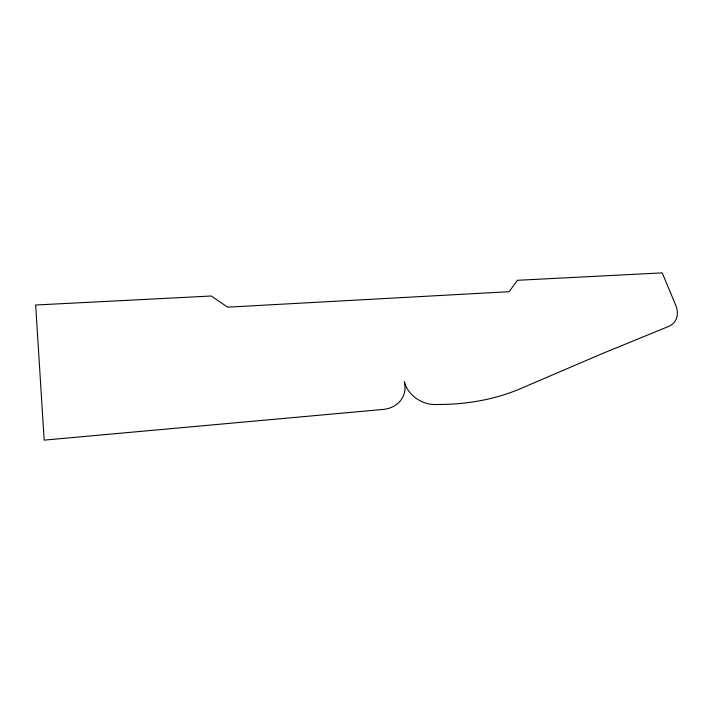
<?xml version="1.0" encoding="UTF-8"?>
<svg xmlns="http://www.w3.org/2000/svg" width="713" height="713" viewBox="0 0 713 713"><rect width="100%" height="100%" fill="white"/><g stroke="black" fill="none" stroke-linecap="round" stroke-linejoin="round"><path stroke-width="1.07" d="M517.442 280.298L509.109 291.697L227.616 307.169L211.298 296.002L35.65 305.021L44.17 440.126L383.202 409.422A28.859 24.376 24.5 0 0 404.298 381.749A28.395 23.511 28.4 0 0 437.818 404.476A214.595 162.582 22.1 0 0 522.843 387.64L602.013 353.71L668.438 326.509A25.757 18.529 35.1 0 0 675.666 305.084L662.225 272.874L517.442 280.298"/></g></svg>
